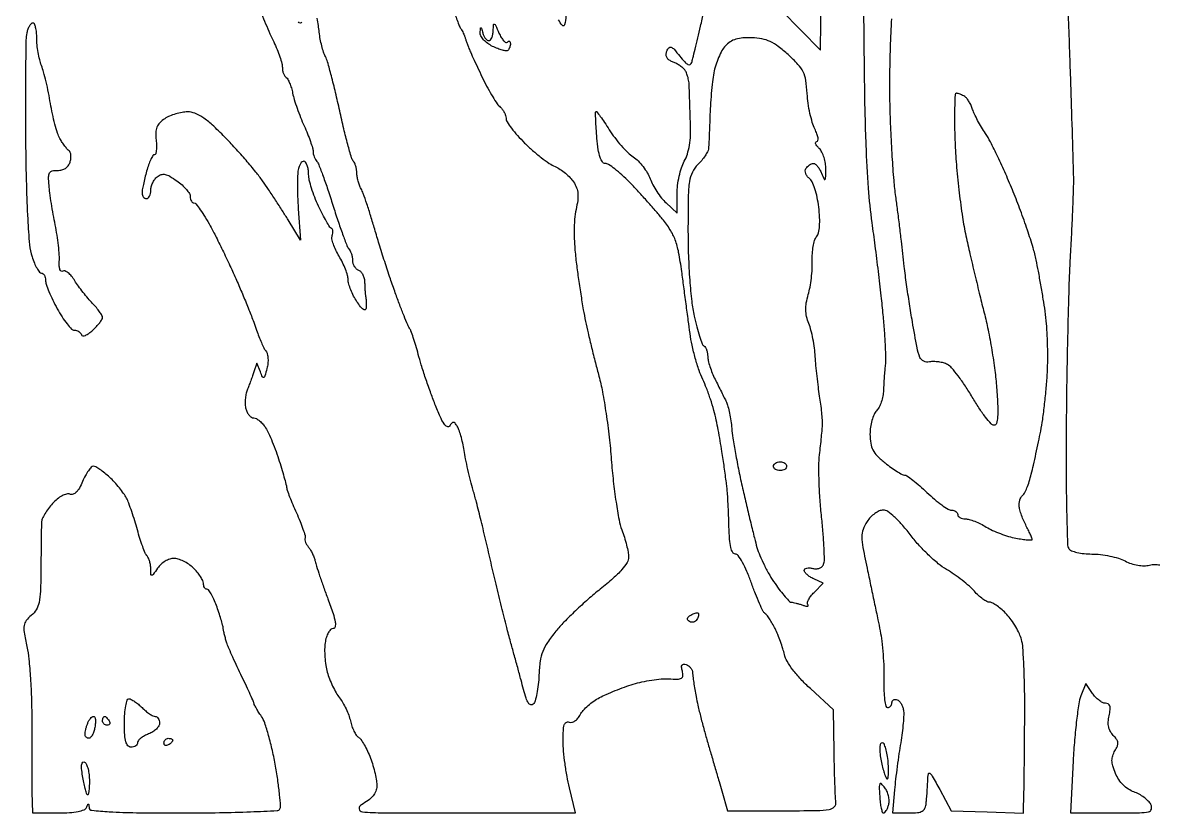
# Model space of a CAD drawing. Extents: x 0 to 102, y 0 to 135.
# Drawn here: x 10.98 to 32.89, y -0.01 to 15.23 of the extents above; entities that cross this region are included whole.
import ezdxf

# ---------------------------------------------------------------- set-up
doc = ezdxf.new("R2010")
doc.units = 0
doc.header["$MEASUREMENT"] = 0

msp = doc.modelspace()

# ---------------------------------------------------------------- linework, layer by layer
for points in [[(30.835569, 68.0607, 0.000004), (30.856286, 64.932268, 0.000002), (30.883525, 60.825814, 0.000002), (30.912326, 56.488502, 0.000002), (30.938318, 52.5789, -0.000116)], [(31.042661, 24.1956, 0.000001), (31.037549, 23.023692, 0.000001), (31.032419, 21.846099, 0.000001), (31.02793, 20.814404, 0.000005), (31.025166, 20.1771, 0.006013)], [(31.135245, 15.7779, -0.000428), (31.179294, 14.518622, -0.000603), (31.216257, 13.395617, -0.000348), (31.245647, 12.447913, -0.008363), (31.249253, 12.1824, -0.008083), (31.245127, 11.968802, -0.001653), (31.23048, 11.591348, -0.00174), (31.210479, 11.152733, -0.001633), (31.187029, 10.704908, 0.006202), (31.162487, 10.136896, 0.00193), (31.139507, 9.283283, 0.001929), (31.121189, 8.329228, 0.002126), (31.110948, 7.405508, 0.002819), (31.109929, 6.553639, 0.004378), (31.119628, 5.818852, 0.001423), (31.135363, 5.184582, 0.132921), (31.161639, 5.09715, 0.161244), (31.211301, 5.055758, 0.035541), (31.318582, 5.022097, 0.033084), (31.455422, 4.999053, 0.025179), (31.607294, 4.9914, -0.029707), (31.771688, 4.981624, -0.021931), (31.951601, 4.952101, -0.022311), (32.119712, 4.908974, -0.04541), (32.245913, 4.857616, 0.03894), (32.36524, 4.807248, 0.0381), (32.491803, 4.77555, 0.040272), (32.613261, 4.764743, 0.063622), (32.71696, 4.777124, -0.054653), (32.819791, 4.79127, -0.067054), (32.916111, 4.780983, -0.067513)], [(27.200566, 15.6933, 0.001929), (27.216775, 14.01547, 0.005905), (27.245586, 12.878247, 0.008584), (27.290991, 12.043014, 0.016675), (27.360883, 11.3787, -0.002669), (27.420254, 10.934382, -0.001924), (27.481938, 10.438054, -0.001943), (27.536945, 9.965621, -0.004213), (27.574742, 9.6021, -0.005573), (27.600601, 9.295083, -0.006455), (27.618185, 9.002233, -0.005814), (27.626978, 8.754204, -0.037555), (27.620564, 8.6292, 0.009393), (27.609751, 8.52905, 0.004573), (27.59952, 8.400837, 0.004534), (27.591302, 8.267183, 0.006533), (27.58665, 8.148793, -0.040387), (27.574598, 8.036528, -0.034677), (27.544394, 7.9216, -0.036175), (27.501913, 7.820741, -0.078772), (27.4527, 7.752986, 0.092511), (27.403907, 7.681803, 0.03543), (27.363078, 7.568395, 0.033585), (27.335163, 7.435871, 0.035131), (27.325802, 7.302793, 0.037543), (27.339155, 7.125238, 0.083425), (27.38125, 6.996736, 0.07626), (27.465765, 6.882095, 0.027469), (27.617382, 6.74685, 0.012698), (27.735052, 6.657755, 0.016487), (27.84746, 6.582541, 0.0142), (27.943843, 6.526284, 0.125638), (27.991177, 6.5142, -0.155208), (28.039613, 6.498793, -0.011466), (28.152703, 6.414795, -0.015074), (28.284696, 6.305428, -0.010834), (28.4256, 6.1758, 0.015722), (28.569248, 6.046217, 0.020182), (28.709595, 5.936805, 0.018447), (28.831606, 5.856007, 0.137871), (28.897803, 5.8374, -0.068769), (28.943668, 5.831062, -0.085065), (28.982551, 5.812549, -0.099895), (29.00855, 5.785061, -0.140527), (29.0178, 5.7528, 0.170382), (29.029137, 5.720497, 0.094024), (29.06129, 5.692958, 0.074666), (29.109216, 5.674276, 0.055183), (29.16585, 5.667884, -0.069507), (29.239972, 5.657368, -0.022365), (29.345469, 5.621887, -0.021821), (29.460724, 5.57141, -0.0228), (29.569418, 5.511744, 0.029884), (29.690034, 5.44774, 0.017003), (29.842566, 5.384306, 0.016935), (30.001058, 5.330683, 0.02674), (30.140468, 5.296727, 0.010487), (30.26147, 5.276644, 0.017898), (30.363313, 5.265632, 0.012492), (30.443596, 5.261862, 0.420658), (30.456, 5.273996, 0.101617), (30.451099, 5.297863, 0.005134), (30.418876, 5.37093, 0.00805), (30.378036, 5.457296, 0.005729), (30.329621, 5.55278, -0.02118), (30.281208, 5.656052, -0.019481), (30.240213, 5.765941, -0.019904), (30.211408, 5.866758, -0.058781), (30.202721, 5.938157, -0.046576), (30.207929, 5.996226, -0.046312), (30.223795, 6.052443, -0.050331), (30.247233, 6.098788, -0.112579), (30.275195, 6.126328, 0.142916), (30.308514, 6.163312, 0.01736), (30.353035, 6.264447, 0.019465), (30.398074, 6.391348, 0.0149), (30.437679, 6.533171, 0.004382), (30.478548, 6.704809, 0.002114), (30.528038, 6.925324, 0.002096), (30.577696, 7.15565, 0.003006), (30.619617, 7.3602, 0.014445), (30.657603, 7.585209, 0.006426), (30.695258, 7.883665, 0.006354), (30.727062, 8.200818, 0.008543), (30.747298, 8.48881, 0.013029), (30.755187, 8.780811, 0.009088), (30.749511, 9.110343, 0.009175), (30.732509, 9.426366, 0.018738), (30.705354, 9.67321, 0.00405), (30.668862, 9.906541, 0.002567), (30.622733, 10.177912, 0.002578), (30.574688, 10.44396, 0.004761), (30.532469, 10.6596, 0.023057), (30.472573, 10.895186, 0.00753), (30.363117, 11.236731, 0.007485), (30.229992, 11.612877, 0.008378), (30.09035, 11.9709, 0.006807), (29.943772, 12.315421, 0.007097), (29.789826, 12.651033, 0.006862), (29.648738, 12.937251, 0.030697), (29.55374, 13.098246, -0.014175), (29.476715, 13.219452, -0.012198), (29.402559, 13.350984, -0.012365), (29.34112, 13.473679, -0.03431), (29.306168, 13.563546, 0.032835), (29.27726, 13.638528, 0.029716), (29.237934, 13.711721, 0.030966), (29.194698, 13.773011, 0.078157), (29.154448, 13.809655, 0.027913), (29.113371, 13.833541, 0.024325), (29.067986, 13.853932, 0.025071), (29.025066, 13.868321, 0.063628), (28.992599, 13.873105, 0.407445), (28.966531, 13.848593, 0.004476), (28.957623, 13.582017, 0.010626), (28.956597, 13.261426, 0.00635), (28.968319, 12.88035, 0.010999), (28.996917, 12.444031, 0.007708), (29.047491, 11.954091, 0.007782), (29.110504, 11.486105, 0.016065), (29.177147, 11.123026, 0.003017), (29.25402, 10.778764, 0.001842), (29.34871, 10.373279, 0.001846), (29.445495, 9.972207, 0.003277), (29.528636, 9.642526, -0.013914), (29.603789, 9.315316, -0.00832), (29.675764, 8.922679, -0.008327), (29.734448, 8.529071, -0.014298), (29.76847, 8.19915, -0.006638), (29.790177, 7.843068, -0.028876), (29.788037, 7.63177, -0.052545), (29.766569, 7.508811, -0.334985), (29.719115, 7.473, -0.215897), (29.663772, 7.498065, -0.015208), (29.552934, 7.632401, -0.019327), (29.427552, 7.807737, -0.013238), (29.298461, 8.015641, 0.01383), (29.165205, 8.229686, 0.016359), (29.027235, 8.424087, 0.015318), (28.901456, 8.579447, 0.092311), (28.820776, 8.644091, 0.05428), (28.74565, 8.674354, 0.033247), (28.652109, 8.694098, 0.033057), (28.555712, 8.701386, 0.049604), (28.471744, 8.693829, -0.158587), (28.362509, 8.707629, -0.184664), (28.290399, 8.78269, -0.053325), (28.234351, 8.968077, -0.004337), (28.144163, 9.468329, -0.00393), (28.087425, 9.815853, -0.003174), (28.0318, 10.189902, -0.003208), (27.984866, 10.535802, -0.008253), (27.956685, 10.7865, 0.0041), (27.932055, 11.0233, 0.00212), (27.897581, 11.318951, 0.002107), (27.85957, 11.622603, 0.003195), (27.823717, 11.8863, -0.014975), (27.789368, 12.192864, -0.00473), (27.75614, 12.652459, -0.004718), (27.728754, 13.166014, -0.005223), (27.712155, 13.6629, -0.008234), (27.708795, 14.18127, -0.005911), (27.721425, 14.760321, -0.005971), (27.746556, 15.311386, -0.01279)], [(15.586268, 15.409469, 0.004606), (15.666788, 15.213669, 0.004613), (15.750382, 15.02059, 0.008065), (15.823656, 14.86247, -0.015229), (15.887101, 14.720253, -0.01596), (15.940713, 14.576622, -0.015809), (15.978993, 14.450058, -0.065618), (15.9894, 14.371102, 0.045282), (15.994855, 14.31099, 0.045579), (16.011041, 14.252979, 0.049625), (16.034806, 14.205296, 0.114419), (16.063073, 14.177253, -0.129934), (16.094781, 14.143812, -0.026878), (16.130118, 14.070026, -0.026569), (16.162881, 13.977338, -0.022316), (16.187857, 13.876163, 0.025252), (16.219272, 13.752042, 0.010053), (16.274279, 13.585207, 0.009919), (16.340945, 13.407246, 0.012299), (16.410285, 13.244544, -0.0105), (16.475875, 13.092161, -0.01239), (16.531276, 12.945281, -0.011303), (16.571964, 12.819688, -0.072802), (16.5816, 12.753861, 0.052895), (16.58688, 12.704092, 0.035858), (16.602817, 12.649301, 0.036103), (16.626158, 12.597994, 0.058316), (16.65383, 12.55887, -0.090356), (16.691774, 12.497242, -0.004689), (16.774699, 12.278447, -0.007308), (16.867512, 12.014627, -0.005234), (16.96387, 11.7171, 0.00506), (17.060113, 11.419572, 0.007072), (17.15258, 11.155753, 0.004505), (17.235072, 10.93677, 0.088207), (17.27234, 10.87533, -0.068995), (17.299446, 10.834265, -0.034907), (17.322244, 10.776495, -0.033858), (17.337804, 10.712465, -0.042701), (17.343, 10.651731, 0.074416), (17.351694, 10.593641, 0.064412), (17.37717, 10.537464, 0.066857), (17.414849, 10.491617, 0.09603), (17.459325, 10.463864, -0.124869), (17.503984, 10.432327, -0.063418), (17.54197, 10.374451, -0.056976), (17.568033, 10.300848, -0.054559), (17.57732, 10.222163, 0.008187), (17.579349, 10.140512, 0.007941), (17.584058, 10.058136, 0.007879), (17.59049, 9.985838, 0.028899), (17.597913, 9.9405, -0.031565), (17.604454, 9.899168, -0.013599), (17.608171, 9.843474, -0.013393), (17.608927, 9.783781, -0.017258), (17.606261, 9.729, -0.270326), (17.586933, 9.701415, -0.26848), (17.553297, 9.704553, -0.073279), (17.498794, 9.75676, -0.018916), (17.4276, 9.8559, -0.026846), (17.3632, 9.965493, -0.0244), (17.308633, 10.084849, -0.025181), (17.270448, 10.196453, -0.068645), (17.258641, 10.2789, 0.068136), (17.246652, 10.363226, 0.022479), (17.206926, 10.482213, 0.021913), (17.150462, 10.611769, 0.02317), (17.083815, 10.733429, -0.025955), (17.020359, 10.850812, -0.030944), (16.97348, 10.967565, -0.032336), (16.947092, 11.06867, -0.140172), (16.952479, 11.129813, 0.05186), (16.964438, 11.174271, 0.068969), (16.965334, 11.216064, 0.086088), (16.955598, 11.248927, 0.17302), (16.936397, 11.267484, -0.14782), (16.9053, 11.294716, -0.008455), (16.839027, 11.40499, -0.012316), (16.764542, 11.541462, -0.008692), (16.68735, 11.698213, -0.017329), (16.614488, 11.867915, -0.016915), (16.552915, 12.043615, -0.017079), (16.509418, 12.201343, -0.058801), (16.497, 12.30657, 0.033834), (16.491473, 12.388151, 0.038885), (16.474974, 12.46443, 0.042535), (16.450894, 12.525468, 0.140013), (16.422018, 12.557156, 0.228096), (16.389806, 12.560552, 0.120325), (16.355471, 12.537911, 0.078523), (16.323943, 12.490987, 0.044807), (16.300768, 12.426567, 0.053553), (16.285218, 12.322817, 0.009256), (16.280592, 12.123989, 0.009976), (16.284159, 11.889442, 0.008777), (16.297057, 11.644969), (16.339614, 11.0403), (16.101057, 11.431946, 0.005072), (15.991335, 11.608035, 0.003068), (15.858022, 11.81442, 0.003073), (15.723119, 12.017744, 0.005395), (15.6087, 12.184011, 0.017532), (15.478317, 12.356026, 0.007136), (15.289549, 12.581087, 0.007051), (15.079571, 12.81748, 0.008927), (14.87863, 13.02964, 0.01255), (14.635333, 13.265368, 0.03742), (14.453608, 13.40925, 0.056116), (14.302573, 13.488413, 0.092931), (14.161564, 13.51485, 0.044395), (14.054797, 13.505352, 0.027871), (13.932773, 13.47637, 0.027888), (13.814901, 13.434052, 0.04493), (13.720841, 13.383853, 0.050017), (13.622745, 13.304527, 0.101841), (13.568019, 13.222416, 0.091129), (13.546757, 13.119194, 0.034413), (13.553769, 12.971428, -0.021062), (13.561779, 12.863538, -0.035245), (13.55828, 12.772669, -0.040808), (13.545656, 12.707209, -0.336591), (13.522989, 12.69, 0.262621), (13.493464, 12.673344, 0.024348), (13.452165, 12.596808, 0.026368), (13.409624, 12.494312, 0.017452), (13.371248, 12.37275, 0.007651), (13.337485, 12.243536, 0.008467), (13.308886, 12.117628, 0.007956), (13.288037, 12.009516, 0.042559), (13.282672, 11.94975, 0.078567), (13.288874, 11.909353, 0.090962), (13.30719, 11.875064, 0.101279), (13.334573, 11.852144, 0.124397), (13.3668, 11.844, 0.181272), (13.399091, 11.856105, 0.091278), (13.426549, 11.89066, 0.071223), (13.445149, 11.942064, 0.05129), (13.4514, 12.002841, -0.066218), (13.460493, 12.071198, -0.044472), (13.487801, 12.145233, -0.044379), (13.527881, 12.213489, -0.064694), (13.575318, 12.264525, -0.092602), (13.650254, 12.306249, -0.133408), (13.725621, 12.310634, -0.082862), (13.818277, 12.274433, -0.020242), (13.956018, 12.184523, -0.028824), (14.054304, 12.105626, -0.033847), (14.13737, 12.019804, -0.036085), (14.196004, 11.939266, -0.140194), (14.2128, 11.880539, 0.056804), (14.218081, 11.834204, 0.076176), (14.233702, 11.794985, 0.095277), (14.25681, 11.768694, 0.16645), (14.283955, 11.7594, -0.230182), (14.322337, 11.740741, -0.012272), (14.405809, 11.628931, -0.017207), (14.500297, 11.485442, -0.011501), (14.598858, 11.31525, -0.008879), (14.711902, 11.100303, -0.004027), (14.852579, 10.815185, -0.003986), (14.996175, 10.512001, -0.005453), (15.120303, 10.2366, -0.004015), (15.233601, 9.971961, -0.003837), (15.344398, 9.701505, -0.003804), (15.438568, 9.461232, -0.013693), (15.493224, 9.306, 0.013462), (15.535777, 9.184965, 0.013378), (15.584866, 9.066138, 0.013338), (15.633275, 8.964677, 0.04974), (15.671472, 8.905249, -0.10898), (15.699058, 8.848657, -0.043216), (15.712058, 8.762675, -0.040139), (15.710426, 8.664021, -0.040085), (15.693053, 8.566849, -0.006414), (15.653454, 8.423691, -0.207587), (15.630923, 8.396504, -0.425059), (15.60724, 8.404734, -0.01537), (15.565787, 8.5023), (15.499961, 8.6715), (15.441698, 8.5023, -0.003839), (15.41421, 8.424421, -0.002102), (15.379393, 8.329389, -0.002095), (15.343223, 8.233174, -0.003341), (15.311411, 8.151265, 0.046072), (15.287207, 8.068668, 0.030518), (15.274196, 7.97064, 0.030701), (15.273262, 7.872983, 0.051033), (15.28586, 7.791715, 0.053199), (15.311606, 7.723744, 0.061311), (15.350203, 7.666204, 0.071025), (15.395146, 7.627128, 0.144458), (15.439637, 7.614, -0.130272), (15.489212, 7.600861, -0.044593), (15.550769, 7.558085, -0.040714), (15.613308, 7.496489, -0.036982), (15.667277, 7.42365, -0.033838), (15.723083, 7.320543, -0.010037), (15.794327, 7.155892, -0.010021), (15.867152, 6.967159, -0.010652), (15.930806, 6.779435, -0.00376), (15.98566, 6.600903, -0.005218), (16.031937, 6.440054, -0.003311), (16.068451, 6.304477, -0.064202), (16.074, 6.261439, 0.088541), (16.081493, 6.219455, 0.004948), (16.128807, 6.094944, 0.007497), (16.189104, 5.947429, 0.005412), (16.260576, 5.784704, -0.009911), (16.330563, 5.621384, -0.013703), (16.386369, 5.472048, -0.010242), (16.426451, 5.346808, -0.141776), (16.426808, 5.299745, 0.116863), (16.425338, 5.264296, 0.044643), (16.439101, 5.216519, 0.041126), (16.464002, 5.165219, 0.039674), (16.497227, 5.118027, -0.04068), (16.534501, 5.064855, -0.022608), (16.571428, 4.994763, -0.022417), (16.602603, 4.919958, -0.033516), (16.622372, 4.851982, 0.024083), (16.647345, 4.759655, 0.003444), (16.708846, 4.573579, 0.003908), (16.784891, 4.354373, 0.003327), (16.868472, 4.12425, -0.008136), (16.966972, 3.844702, -0.03776), (17.0088, 3.678828, -0.09071), (17.007934, 3.586673, -0.359508), (16.967397, 3.5532, 0.201411), (16.921133, 3.533776, 0.066239), (16.87592, 3.473492, 0.053353), (16.838235, 3.385493, 0.038088), (16.814636, 3.280878, 0.03535), (16.805181, 3.155142, 0.01956), (16.810529, 3.00119, 0.019421), (16.828218, 2.844871, 0.029479), (16.856782, 2.71116, 0.025973), (16.899446, 2.58299, 0.018298), (16.959985, 2.44365, 0.018524), (17.027904, 2.314297, 0.03651), (17.092799, 2.218109, -0.035704), (17.155747, 2.125133, -0.021323), (17.217578, 2.006689, -0.021287), (17.269348, 1.882835, -0.0343), (17.301462, 1.773131, 0.030585), (17.329968, 1.673001, 0.031638), (17.370221, 1.57826, 0.033361), (17.41549, 1.5013, 0.103915), (17.458637, 1.459854, -0.1029), (17.506115, 1.414429, -0.020925), (17.568357, 1.315281, -0.021239), (17.632088, 1.19174, -0.018509), (17.688336, 1.0575, -0.017899), (17.736794, 0.913194, -0.015725), (17.777155, 0.759451, -0.015997), (17.804772, 0.618362, -0.044907), (17.81196, 0.518066, -0.087625), (17.792332, 0.417634, -0.081424), (17.739259, 0.327116, -0.064467), (17.648096, 0.242316, -0.031788), (17.51352, 0.158516, 0.308998), (17.471908, 0.078202, 0.35569), (17.532576, 0.019847, 0.019838), (17.940755, 0.002354, 0.00079), (19.430539, 0), (21.642338, 0), (21.526083, 0.48645, -0.015224), (21.48132, 0.702665, -0.01039), (21.443092, 0.950708, -0.01048), (21.416194, 1.191645, -0.020725), (21.406814, 1.383801, -0.012171), (21.410285, 1.587904, -0.064687), (21.429193, 1.697695, -0.181716), (21.465901, 1.745068, -0.233735), (21.520019, 1.750105, 0.153606), (21.572578, 1.746865, 0.08575), (21.631809, 1.772914, 0.070292), (21.689483, 1.82409, 0.053369), (21.737138, 1.894042, -0.060216), (21.794878, 1.976359, -0.028003), (21.887515, 2.068523, -0.027249), (21.996856, 2.15557, -0.034133), (22.107369, 2.223271, -0.017352), (22.237536, 2.285619, -0.008197), (22.409415, 2.357399, -0.008112), (22.59196, 2.426733, -0.011346), (22.7574, 2.482307, -0.022349), (22.92549, 2.526427, -0.016185), (23.116, 2.561022, -0.016405), (23.299435, 2.58211, -0.033962), (23.443567, 2.584093, 0.014691), (23.615346, 2.579839, 0.12892), (23.688242, 2.599313, 0.262633), (23.715834, 2.64538, 0.070559), (23.705689, 2.733296, -0.035445), (23.691736, 2.807888, -0.163691), (23.700783, 2.850239, -0.258935), (23.72993, 2.867282, -0.086241), (23.780562, 2.859646, -0.082163), (23.826095, 2.83561, -0.066271), (23.865396, 2.796574, -0.066949), (23.892763, 2.749077, -0.087978), (23.903347, 2.70027, 0.022311), (23.908891, 2.633338, 0.004607), (23.924986, 2.516136, 0.004835), (23.946267, 2.380254, 0.004538), (23.970602, 2.2419, 0.011719), (24.005743, 2.074249, 0.004417), (24.062457, 1.841372, 0.004372), (24.128656, 1.588934, 0.00531), (24.195267, 1.3536, -0.000367), (24.265295, 1.115209, -0.000278), (24.341835, 0.853402, -0.000281), (24.413439, 0.607462, -0.000652), (24.46677, 0.423), (24.5763, 0.0423), (25.6338, 0.0423, 0.002665), (26.300406, 0.045852, 0.037866), (26.537572, 0.066384, 0.159747), (26.637783, 0.11841, 0.230839), (26.668775, 0.2115, -0.021853), (26.659327, 0.317805, -0.002301), (26.649264, 0.567084, -0.002844), (26.640328, 0.864261, -0.002277), (26.633984, 1.1844), (26.621717, 1.9881), (26.175529, 2.395648, -0.01944), (25.990812, 2.578032, -0.025293), (25.837268, 2.759476, -0.027927), (25.725379, 2.924477, -0.081139), (25.674661, 3.05215, 0.020852), (25.644738, 3.165593, 0.011467), (25.599223, 3.301783, 0.011414), (25.54663, 3.438071, 0.017907), (25.494634, 3.55237, 0.014029), (25.441538, 3.651723, 0.016566), (25.385656, 3.742466, 0.015553), (25.333998, 3.815408, 0.092741), (25.299666, 3.846664, -0.142877), (25.264214, 3.886009, -0.007784), (25.193372, 4.038865, -0.011594), (25.115142, 4.226383, -0.008169), (25.035578, 4.440546, 0.016809), (24.95299, 4.651605, 0.025023), (24.865554, 4.829587, 0.02248), (24.783452, 4.963011, 0.248487), (24.729855, 4.9914, -0.27145), (24.678125, 5.021718, -0.069951), (24.641625, 5.11558, -0.039768), (24.617332, 5.274483, -0.011805), (24.605383, 5.52015, 0.003257), (24.598515, 5.738094, 0.003267), (24.588812, 5.955708, 0.003192), (24.577897, 6.145414, 0.013026), (24.567531, 6.2604, 0.002676), (24.55479, 6.364911, 0.001044), (24.536111, 6.509177, 0.001034), (24.515245, 6.665246, 0.001284), (24.495167, 6.8103, 0.005856), (24.470729, 6.970022, 0.002844), (24.435954, 7.173551, 0.00282), (24.397346, 7.385054, 0.004064), (24.360613, 7.5717, 0.018299), (24.314741, 7.759929, 0.011468), (24.248056, 7.976596, 0.011509), (24.172481, 8.187205, 0.020539), (24.099366, 8.356068, -0.030657), (24.027422, 8.531897, -0.014528), (23.955485, 8.766071, -0.014338), (23.894193, 9.016192, -0.019682), (23.854489, 9.244368, 0.000068), (23.82112, 9.493674, 0.000033), (23.778373, 9.812552, 0.000033), (23.733802, 10.144701, 0.000047), (23.694308, 10.438665, 0.013142), (23.634862, 10.807195, 0.041982), (23.568447, 11.047054, 0.052562), (23.471932, 11.242314, 0.030812), (23.319076, 11.453865, 0.007181), (23.184647, 11.612928, 0.003875), (23.014775, 11.805141, 0.003859), (22.838658, 11.998314, 0.006063), (22.684079, 12.16125, 0.01542), (22.541724, 12.298941, 0.020192), (22.403024, 12.415182, 0.018155), (22.282417, 12.501439, 0.147184), (22.21807, 12.5208, -0.246582), (22.163125, 12.549651, -0.072245), (22.119456, 12.637899, -0.043028), (22.08497, 12.785663, -0.014215), (22.059408, 13.00725, -0.004503), (22.044805, 13.195507, -0.006991), (22.035944, 13.358157, -0.002692), (22.031071, 13.49709, -0.18666), (22.03871, 13.518728, -0.475021), (22.053903, 13.518354, -0.005525), (22.122955, 13.427183, -0.011552), (22.203634, 13.312743, -0.00672), (22.295386, 13.171939, 0.021743), (22.402185, 13.018336, 0.018002), (22.528572, 12.864275, 0.018376), (22.654878, 12.731327, 0.045659), (22.758888, 12.6467, -0.049835), (22.853381, 12.568498, -0.030644), (22.948552, 12.459681, -0.030543), (23.030295, 12.339233, -0.04709), (23.083998, 12.225482, 0.036977), (23.136362, 12.108506, 0.022281), (23.214453, 11.978045, 0.022253), (23.304137, 11.854633, 0.035936), (23.392117, 11.759196), (23.6034, 11.560706), (23.603921, 11.935003, -0.031295), (23.61429, 12.096891, -0.023069), (23.645161, 12.273904, -0.023477), (23.690136, 12.439147, -0.047232), (23.74358, 12.5631, 0.050568), (23.802408, 12.702077, 0.033471), (23.842367, 12.870868, 0.029727), (23.863085, 13.065389, 0.021872), (23.863721, 13.2822, -0.000965), (23.856079, 13.478672, -0.000843), (23.848827, 13.684244, -0.000847), (23.8429, 13.870082, -0.002519), (23.839696, 13.997459, 0.033213), (23.830804, 14.099986, 0.032349), (23.80839, 14.201362, 0.034081), (23.776881, 14.287576, 0.093732), (23.740184, 14.340593, 0.036914), (23.693483, 14.380299, 0.01956), (23.630384, 14.422704, 0.019362), (23.562119, 14.461238, 0.028314), (23.499076, 14.489281, -0.073595), (23.439576, 14.522474, -0.121556), (23.403889, 14.567235, -0.12325), (23.393403, 14.622988, -0.076912), (23.407521, 14.688302, -0.083324), (23.44522, 14.75225, -0.32329), (23.487291, 14.762836, -0.118746), (23.545064, 14.722003, -0.011504), (23.655849, 14.589441, 0.016317), (23.751313, 14.477419, 0.089291), (23.814174, 14.429205, 0.26473), (23.856698, 14.430967, 0.180516), (23.886875, 14.470286, 0.012942), (23.908384, 14.547538, 0.001416), (23.952699, 14.726425, 0.001731), (24.004122, 14.93975, 0.001398), (24.05792, 15.169223, 0.012318), (24.111886, 15.431601, 0.026229)], [(19.309098, 15.424656, 0.003127), (19.394672, 15.194333, 0.051024), (19.431504, 15.120725, -0.011271), (19.45748, 15.07772, -0.012196), (19.480788, 15.03469, -0.011761), (19.498959, 14.996932, -0.056154), (19.506311, 14.9742, 0.030251), (19.5131, 14.948792, 0.003756), (19.5316, 14.894623, 0.00442), (19.554647, 14.830584, 0.003646), (19.580322, 14.7627, 0.012616), (19.618923, 14.669881, 0.002756), (19.690274, 14.512165, 0.002869), (19.774886, 14.330608, 0.002749), (19.862778, 14.147416, 0.011036), (19.954095, 13.969809, 0.012784), (20.048993, 13.805043, 0.011864), (20.135813, 13.670139, 0.070743), (20.191912, 13.608307, -0.056625), (20.234807, 13.56362, -0.043428), (20.271074, 13.506412, -0.044526), (20.295836, 13.446038, -0.075197), (20.304, 13.392062, 0.143327), (20.323773, 13.3245, 0.019043), (20.409618, 13.201022, 0.020783), (20.525866, 13.059353, 0.016083), (20.66355, 12.914745, 0.015434), (20.81795, 12.7718, 0.014371), (20.984509, 12.635091, 0.014522), (21.139494, 12.522207, 0.04627), (21.251276, 12.459976, -0.041794), (21.347943, 12.407285, -0.0275), (21.449801, 12.33183, -0.027669), (21.541451, 12.24681, -0.046926), (21.606691, 12.165102, -0.052974), (21.664368, 12.052719, -0.069612), (21.690547, 11.940568, -0.056724), (21.687513, 11.808734, -0.02326), (21.654925, 11.6325, 0.039618), (21.626866, 11.44705, 0.018613), (21.618677, 11.204527, 0.016688), (21.629039, 10.923423, 0.012782), (21.658449, 10.6173, 0.004972), (21.69716, 10.324135, 0.003745), (21.74533, 10.002628, 0.003786), (21.795174, 9.701028, 0.00872), (21.838323, 9.4752, 0.005799), (21.887084, 9.254903, 0.002764), (21.954656, 8.972623, 0.002739), (22.028518, 8.678404, 0.00389), (22.097654, 8.4177, -0.021722), (22.165201, 8.120613, -0.008258), (22.234434, 7.701244, -0.00816), (22.294787, 7.242384, -0.00989), (22.335819, 6.8103, 0.008932), (22.374284, 6.396817, 0.009535), (22.426834, 5.99391, 0.009174), (22.484911, 5.64962, 0.043218), (22.538685, 5.4567, -0.01476), (22.587455, 5.313712, -0.013536), (22.62925, 5.163929, -0.013682), (22.659252, 5.028284, -0.042535), (22.669087, 4.935234, -0.142975), (22.640059, 4.827737, -0.043565), (22.539061, 4.690616, -0.03158), (22.371318, 4.52276, -0.012618), (22.122023, 4.313902, 0.012183), (21.8888, 4.118856, 0.009348), (21.643392, 3.894977, 0.009469), (21.421578, 3.676776, 0.022053), (21.266072, 3.503211, 0.022104), (21.10342, 3.285786, 0.057355), (21.01261, 3.112833, 0.058072), (20.96408, 2.925042, 0.023121), (20.93996, 2.659684, -0.016755), (20.925362, 2.472723, -0.020894), (20.898779, 2.300575, -0.019663), (20.865358, 2.160561, -0.128643), (20.82917, 2.09873, -0.261482), (20.782729, 2.085683, -0.188798), (20.737725, 2.117193, -0.067429), (20.692299, 2.210727, -0.01556), (20.642699, 2.379189, 0.002001), (20.594871, 2.559545, 0.000836), (20.529031, 2.802254, 0.000827), (20.457707, 3.061758, 0.001073), (20.39142, 3.2994, -0.005905), (20.316921, 3.576811, -0.00212), (20.217174, 3.973556, -0.002103), (20.111502, 4.409406, -0.002491), (20.015427, 4.8222, 0.002257), (19.921714, 5.225702, 0.002172), (19.823172, 5.633567, 0.002148), (19.733214, 5.992295, 0.007891), (19.671746, 6.2181, -0.008262), (19.6209, 6.405433, -0.005706), (19.569285, 6.619035, -0.005754), (19.524356, 6.825589, -0.011717), (19.494751, 6.988984, 0.0144), (19.468273, 7.13078, 0.014909), (19.433935, 7.269168, 0.014768), (19.397175, 7.386928, 0.060138), (19.364453, 7.454284, 0.032322), (19.32129, 7.512623, 0.212614), (19.289343, 7.528062, 0.224808), (19.257672, 7.514258, 0.036103), (19.216011, 7.458918, -0.392278), (19.16925, 7.446978, -0.121432), (19.110481, 7.500569, -0.043426), (19.033962, 7.639652, -0.010539), (18.932929, 7.881918, -0.007426), (18.844311, 8.117947, -0.005303), (18.751878, 8.38457, -0.005356), (18.669171, 8.640653, -0.011406), (18.61189, 8.8407, 0.007545), (18.565141, 9.008863, 0.009271), (18.516244, 9.164295, 0.007939), (18.470836, 9.29299, 0.064244), (18.441802, 9.3483, -0.053269), (18.409049, 9.40751, -0.003786), (18.337064, 9.582007, -0.005302), (18.254829, 9.792108, -0.003975), (18.168583, 10.0251, -0.005396), (18.073469, 10.29763, -0.003054), (17.963826, 10.629726, -0.003048), (17.857364, 10.965914, -0.005009), (17.771875, 11.2518, 0.005103), (17.695958, 11.505502, 0.006085), (17.619038, 11.743068, 0.00531), (17.549707, 11.941637, 0.038998), (17.508321, 12.033202, -0.036217), (17.477394, 12.100629, -0.023774), (17.451312, 12.182021, -0.02393), (17.433403, 12.264141, -0.041741), (17.4276, 12.333532, 0.039729), (17.422456, 12.398172, 0.032919), (17.407071, 12.465499, 0.034124), (17.384539, 12.525601, 0.072333), (17.357715, 12.56733, -0.108862), (17.323042, 12.630972, -0.004404), (17.251859, 12.885029, -0.007535), (17.174258, 13.189827, -0.005249), (17.095489, 13.536, 0.004895), (17.015695, 13.887828, 0.00626), (16.934986, 14.210175, 0.004935), (16.861457, 14.478223, 0.051866), (16.819192, 14.583664, -0.042901), (16.784529, 14.665848, -0.016083), (16.749797, 14.786083, -0.015795), (16.720175, 14.920147, -0.018491), (16.700851, 15.048964, 0.006232), (16.684463, 15.180039, 0.004973), (16.66363, 15.320947, 0.005029)], [(21.460605, 15.366372, -0.04466), (21.435434, 15.192219, -0.609902), (21.391215, 15.181274, -0.071937), (21.319272, 15.292413, 0.033875)], [(25.613186, 15.475089), (26.368973, 14.706978), (26.377105, 15.242439, -0.001329), (26.380985, 15.459848, -0.001464)], [(16.366997, 15.244948, -0.275009), (16.338513, 15.228, -0.274357), (16.300191, 15.25074, -0.008381)]]:
    msp.add_lwpolyline(points, format="xyb")
for points in [[(11.176371, 15.228, 0.199552), (11.144488, 15.214748, 0.058051), (11.110898, 15.172085, 0.048448), (11.080843, 15.110523, 0.035643), (11.059406, 15.03765, 0.049399), (11.043405, 14.900475, 0.001598), (11.035497, 14.344062, 0.00306), (11.032279, 13.686936, 0.00212), (11.03634, 12.9438, 0.003682), (11.050749, 12.099557, 0.007784), (11.076926, 11.445465, 0.007989), (11.112134, 10.954184, 0.058131), (11.159866, 10.72305, 0.020759), (11.20579, 10.601518, 0.030167), (11.256986, 10.498992, 0.030273), (11.306558, 10.423979, 0.235807), (11.342961, 10.4058, -0.1706), (11.372735, 10.395336, -0.094243), (11.398076, 10.365673, -0.074775), (11.415216, 10.321454, -0.05518), (11.421, 10.269199, 0.083418), (11.433923, 10.19228, 0.01385), (11.487078, 10.051318, 0.014865), (11.559824, 9.887549, 0.012671), (11.645945, 9.719299, 0.018515), (11.739863, 9.560994, 0.025832), (11.836069, 9.427407, 0.024321), (11.923406, 9.328713, 0.202123), (11.977295, 9.306, -0.076658), (12.02017, 9.299388, -0.06769), (12.061089, 9.280063, -0.070355), (12.093915, 9.251454, -0.09824), (12.113132, 9.217705, 0.314695), (12.139401, 9.198176, 0.103339), (12.189471, 9.207103, 0.060647), (12.25703, 9.24432, 0.031349), (12.331682, 9.305601, 0.018236), (12.404095, 9.378173, 0.023091), (12.465246, 9.45053, 0.022054), (12.509932, 9.514275, 0.142781), (12.5208, 9.551559, 0.136992), (12.510081, 9.589948, 0.018736), (12.46389, 9.660137, 0.020385), (12.40125, 9.740802, 0.015941), (12.327063, 9.823214, -0.015821), (12.242114, 9.917537, -0.009392), (12.14665, 10.034929, -0.009395), (12.055756, 10.155702, -0.015963), (11.984947, 10.260446, 0.033176), (11.922085, 10.34687, 0.05067), (11.855862, 10.411646, 0.065343), (11.796107, 10.447677, 0.246222), (11.753874, 10.444685, -0.293489), (11.723155, 10.445218, -0.160727), (11.699045, 10.476044, -0.073184), (11.68593, 10.541104, -0.029157), (11.686431, 10.632339, 0.033369), (11.686071, 10.755199, 0.010601), (11.669452, 10.937646, 0.01053), (11.642258, 11.140744, 0.011536), (11.607214, 11.3364, -0.006265), (11.569243, 11.536237, -0.005041), (11.533281, 11.751997, -0.005097), (11.504094, 11.952032, -0.01298), (11.488182, 12.0978, -0.018198), (11.480429, 12.26485, -0.132473), (11.500368, 12.341837, -0.216349), (11.551327, 12.378822, -0.059216), (11.652725, 12.387299, 0.069657), (11.734616, 12.395863, 0.084639), (11.805217, 12.42673, 0.088065), (11.85954, 12.478024, 0.082957), (11.89427, 12.545911, 0.045935), (11.908965, 12.613033, 0.05392), (11.910005, 12.678128, 0.062342), (11.89821, 12.731814, 0.151079), (11.874203, 12.764012, -0.060189), (11.839572, 12.796304, -0.016024), (11.792738, 12.855654, -0.016009), (11.743449, 12.927084, -0.015877), (11.698689, 13.001717, -0.04829), (11.653731, 13.104598, -0.01276), (11.602363, 13.276764, -0.012827), (11.553715, 13.476608, -0.01286), (11.515425, 13.678517, 0.009148), (11.477972, 13.884342, 0.008247), (11.431814, 14.095939, 0.008293), (11.384165, 14.284226, 0.025768), (11.343486, 14.408657, -0.03174), (11.308311, 14.520766, -0.017221), (11.278733, 14.662218, -0.017095), (11.258451, 14.808784, -0.025836), (11.2518, 14.937407, 0.024515), (11.246337, 15.048768, 0.039001), (11.229643, 15.142638, 0.04614), (11.20554, 15.20946, 0.290915)], [(20.167873, 15.035652, 0.028623), (20.211918, 14.949835, 0.053272), (20.258429, 14.887087, 0.084237), (20.300016, 14.854916, 0.330206), (20.330202, 14.859402, -0.081559), (20.352534, 14.875434, -0.224051), (20.371446, 14.875794, -0.214761), (20.384312, 14.861299, -0.075856), (20.3886, 14.8332, -0.048498), (20.385113, 14.797332, -0.037725), (20.374682, 14.759533, -0.038817), (20.359383, 14.725482, -0.071507), (20.341219, 14.701219, -0.232325), (20.308334, 14.689997, -0.031448), (20.234695, 14.704204, -0.030926), (20.143844, 14.733836, -0.02141), (20.045119, 14.777915, -0.043567), (19.950304, 14.836023, -0.050538), (19.872029, 14.907193, -0.057692), (19.820152, 14.980376, -0.143594), (19.806214, 15.043846, -0.003641), (19.812877, 15.130941, -0.426991), (19.82084, 15.137381, -0.302914), (19.830214, 15.129238, -0.002903), (19.854717, 15.03765, 0.046657), (19.87532, 14.981008, 0.05682), (19.90507, 14.93309, 0.067019), (19.938955, 14.900376, 0.159836), (19.971803, 14.8896, 0.216911), (20.00233, 14.903497, 0.073944), (20.029189, 14.945515, 0.057176), (20.048698, 15.007067, 0.039174), (20.057071, 15.07995, -0.008865), (20.06329, 15.195413, -0.507834), (20.078823, 15.20514, -0.192152), (20.100787, 15.184265, -0.003541)], [(25.048566, 14.944862, 0.027712), (24.873825, 14.941574, 0.056086), (24.738787, 14.916124, 0.067636), (24.629845, 14.865712, 0.06316), (24.535458, 14.787076, 0.060552), (24.469931, 14.697027, 0.026226), (24.404604, 14.563727, 0.025483), (24.349183, 14.412967, 0.030793), (24.313381, 14.266514, 0.015348), (24.288164, 14.096791, 0.006705), (24.264668, 13.87035, 0.006628), (24.246116, 13.629037, 0.008797), (24.236019, 13.4091, -0.001814), (24.229567, 13.206988, -0.002271), (24.22205, 13.019543, -0.001827), (24.214453, 12.862315, -0.017666), (24.208629, 12.79575, -0.095874), (24.19141, 12.742682, -0.024238), (24.143512, 12.665149, -0.023827), (24.079068, 12.580288, -0.022067), (24.00525, 12.49965, 0.082097), (23.898751, 12.350968, 0.077973), (23.843371, 12.173271, 0.032992), (23.81979, 11.881056, 0.003641), (23.8149, 11.2095, 0.008939), (23.823311, 10.739119, 0.009091), (23.848532, 10.271979, 0.009402), (23.886031, 9.860689, 0.027146), (23.932736, 9.578474, 0.010442), (23.983153, 9.371706, 0.014775), (24.037258, 9.19013, 0.01082), (24.089297, 9.043384, 0.165177), (24.123086, 9.002431, -0.120672), (24.150929, 8.974118, -0.048153), (24.174299, 8.924557, -0.044), (24.190236, 8.86378, -0.042151), (24.1956, 8.800263, 0.058924), (24.204992, 8.720844, 0.018925), (24.237082, 8.606353, 0.018584), (24.28276, 8.480544, 0.019775), (24.336814, 8.361106, -0.000493), (24.396522, 8.241661, -0.000422), (24.459154, 8.115789, -0.000425), (24.51586, 8.001339, -0.00122), (24.554988, 7.921711, -0.047887), (24.58646, 7.837739, -0.015231), (24.617266, 7.707598, -0.015048), (24.642944, 7.559673, -0.016216), (24.658925, 7.414111, 0.020226), (24.680909, 7.227662, 0.005301), (24.731379, 6.930829, 0.005376), (24.796121, 6.59377, 0.005483), (24.867695, 6.2604, 0.002072), (24.944359, 5.927882, 0.002024), (25.024371, 5.593382, 0.001993), (25.096985, 5.300235, 0.007601), (25.145775, 5.1183, 0.031046), (25.200601, 4.962954, 0.015524), (25.287952, 4.773687, 0.01535), (25.390833, 4.582714, 0.02186), (25.494572, 4.42035, 0.011004), (25.59592, 4.282589, 0.016128), (25.691514, 4.166418, 0.011484), (25.774712, 4.075984, 0.203772), (25.810422, 4.0608, -0.050669), (25.844604, 4.057327, -0.011914), (25.900678, 4.044415, -0.012152), (25.964755, 4.026373, -0.011685), (26.028731, 4.005021, 0.021876), (26.08499, 3.98751, 0.08254), (26.12161, 3.984083, 0.352017), (26.132651, 3.994334, 0.222842), (26.1273, 4.012071, -0.244174), (26.117896, 4.048511, -0.060107), (26.139574, 4.10855, -0.047921), (26.18445, 4.179759, -0.031835), (26.248282, 4.252282), (26.425664, 4.429664), (26.241232, 4.51196, -0.034321), (26.170641, 4.54946, -0.042374), (26.110977, 4.594034, -0.047712), (26.069341, 4.638806, -0.164913), (26.0568, 4.675795, -0.224085), (26.069826, 4.703401, -0.1147), (26.104898, 4.720804, -0.076904), (26.157817, 4.724978, -0.045277), (26.220536, 4.714516, 0.066802), (26.289824, 4.705995, 0.088874), (26.352036, 4.717851, 0.100213), (26.400816, 4.748798, 0.110262), (26.431727, 4.795361, 0.095841), (26.446553, 4.879067, 0.007058), (26.439553, 5.113072, 0.009618), (26.421766, 5.393872, 0.007139), (26.391731, 5.703275, -0.010462), (26.361846, 6.03398, -0.009282), (26.344354, 6.379113, -0.00936), (26.340198, 6.690364, -0.028014), (26.353248, 6.902713, 0.002779), (26.372493, 7.074077, 0.00278), (26.389831, 7.245641, 0.002717), (26.40332, 7.395569, 0.011013), (26.409026, 7.4871, 0.027286), (26.40774, 7.576901, 0.00742), (26.395864, 7.718428, 0.007484), (26.377574, 7.878837, 0.007716), (26.354653, 8.037, -0.007831), (26.329574, 8.210323, -0.004642), (26.304833, 8.4177, -0.004644), (26.283986, 8.625101, -0.007967), (26.270973, 8.7984, 0.019292), (26.254883, 8.962735, 0.014528), (26.22502, 9.141823, 0.014744), (26.187026, 9.308769, 0.032531), (26.146125, 9.4329, -0.038476), (26.102825, 9.569757, -0.052336), (26.086699, 9.698164, -0.048953), (26.097208, 9.833541, -0.028551), (26.13474, 9.992129, 0.027437), (26.168662, 10.134055, 0.015381), (26.195002, 10.309529, 0.015311), (26.210764, 10.488972, 0.024044), (26.212144, 10.64374, -0.026273), (26.214029, 10.784764, -0.027735), (26.230798, 10.922252, -0.028798), (26.258498, 11.038256, -0.100523), (26.294695, 11.105736, 0.117696), (26.332846, 11.183047, 0.037764), (26.351929, 11.310513, 0.030763), (26.353862, 11.47707, 0.016784), (26.336817, 11.680824, 0.022583), (26.306878, 11.863802, 0.02692), (26.261734, 12.032706, 0.027429), (26.209126, 12.168406, 0.128313), (26.156887, 12.233016, -0.070406), (26.113275, 12.275835, -0.080562), (26.085633, 12.327259, -0.091519), (26.077805, 12.379086, -0.13098), (26.091168, 12.423366, -0.055068), (26.120309, 12.460636, -0.049441), (26.157882, 12.492179, -0.052494), (26.197796, 12.513709, -0.097756), (26.233719, 12.5208, -0.17092), (26.270633, 12.507801, -0.049601), (26.314342, 12.464885, -0.043603), (26.357221, 12.403308, -0.034746), (26.392564, 12.33045, 0.007346), (26.440655, 12.215706, 0.521868), (26.457896, 12.21226, 0.195793), (26.469973, 12.239349, 0.003185), (26.474438, 12.409007, 0.044342), (26.466684, 12.521719, 0.037544), (26.439173, 12.637975, 0.039178), (26.397476, 12.740657, 0.080511), (26.346857, 12.810857, -0.030026), (26.30152, 12.861993, -0.078568), (26.277688, 12.904748, -0.199222), (26.278801, 12.931503, -0.291865), (26.298073, 12.9438, 0.352485), (26.321261, 12.962466, 0.091604), (26.322934, 13.013855, 0.052689), (26.30263, 13.091609, 0.025513), (26.261442, 13.185928, -0.044893), (26.213172, 13.309276, -0.017737), (26.168443, 13.486058, -0.017386), (26.133352, 13.681585, -0.020831), (26.114468, 13.867637, 0.023759), (26.087051, 14.122876, 0.075575), (26.035611, 14.286054, 0.072938), (25.936952, 14.429689, 0.021113), (25.745441, 14.619559, 0.02248), (25.556755, 14.776538, 0.053108), (25.400319, 14.870918, 0.061047), (25.241514, 14.922629, 0.039084)], [(12.342924, 6.6834, 0.209078), (12.302751, 6.665833, 0.032918), (12.24719, 6.597203, 0.031833), (12.18889, 6.502347, 0.022921), (12.135761, 6.389964, -0.026997), (12.074038, 6.26211, -0.070682), (12.012892, 6.180814, -0.115111), (11.951565, 6.142741, -0.174947), (11.889486, 6.143984, 0.159134), (11.826369, 6.147192, 0.056707), (11.741441, 6.113455, 0.047786), (11.647766, 6.051151, 0.035256), (11.556831, 5.965942, 0.027092), (11.476449, 5.869189, 0.027706), (11.407646, 5.765009, 0.028812), (11.358434, 5.668288, 0.094006), (11.342433, 5.598572, 0.005903), (11.340036, 5.507528, 0.000521), (11.336933, 5.277413, 0.000682), (11.333892, 5.002925, 0.000531), (11.33131, 4.704488, -0.00682), (11.322182, 4.274652, -0.04226), (11.295921, 4.055647, -0.084404), (11.241914, 3.917315, -0.087601), (11.145742, 3.806636, 0.054679), (11.047606, 3.707611, 0.134133), (11.007555, 3.614178, 0.076612), (11.009492, 3.481845, 0.010095), (11.062042, 3.205248, -0.027593), (11.098918, 2.965742, -0.008265), (11.128828, 2.597587, -0.008259), (11.148774, 2.182507, -0.00886), (11.154368, 1.7766, 0.000906), (11.153513, 1.374651, 0.000897), (11.154109, 0.971446, 0.000879), (11.155884, 0.618649, 0.003485), (11.158868, 0.40185), (11.1672, 0), (11.66775, 0, 0.015029), (11.884881, 0.006528, 0.033051), (12.049571, 0.027421, 0.042271), (12.16416, 0.05997, 0.209491), (12.210971, 0.10575, -0.009076), (12.234682, 0.16157, -0.295955), (12.246444, 0.1692, -0.382689), (12.255558, 0.161027, -0.011437), (12.260321, 0.10575, 0.365935), (12.313897, 0.049906, 0.011626), (12.650849, 0.022461, 0.011952), (13.17309, 0.004636, 0.002554), (14.080907, 0, 0.003914), (14.779655, 0.00547, 0.006273), (15.375751, 0.022284, 0.001843), (15.889567, 0.045128, 0.247131), (15.941699, 0.075861, 0.158655), (15.955637, 0.133094, 0.00634), (15.936444, 0.349448, 0.010616), (15.904614, 0.608214, 0.007257), (15.857973, 0.900696, 0.012304), (15.797566, 1.202948, 0.013608), (15.724095, 1.491792, 0.013057), (15.648494, 1.734125, 0.065555), (15.58563, 1.861186, -0.007361), (15.531053, 1.945285, -0.009945), (15.484363, 2.022993, -0.007288), (15.447787, 2.088914, -0.099894), (15.439921, 2.115, 0.081009), (15.432164, 2.144708, 0.001766), (15.370953, 2.281556, 0.003989), (15.297315, 2.441231, 0.002678), (15.210721, 2.6226, -0.003477), (15.120119, 2.813149, -0.003707), (15.034122, 3.000921, -0.003526), (14.962503, 3.163472, -0.017197), (14.925803, 3.2571, -0.012683), (14.901767, 3.331163, -0.009487), (14.878923, 3.413874, -0.009605), (14.860373, 3.492641, -0.021535), (14.850039, 3.5532, 0.033217), (14.836646, 3.621964, 0.007606), (14.804593, 3.736015, 0.007832), (14.763507, 3.866584, 0.007562), (14.71789, 3.99735, 0.017586), (14.668505, 4.118897, 0.025938), (14.616049, 4.221408, 0.023882), (14.566781, 4.297838, 0.242189), (14.534205, 4.3146, -0.162623), (14.508417, 4.323215, -0.096165), (14.486459, 4.347545, -0.077475), (14.471624, 4.383859, -0.058363), (14.4666, 4.426753, 0.114721), (14.453725, 4.482131, 0.031854), (14.409083, 4.559996, 0.030382), (14.345738, 4.644192, 0.027721), (14.270797, 4.722853, 0.04033), (14.182589, 4.793251, 0.034481), (14.079607, 4.852766, 0.035943), (13.977897, 4.893772, 0.078003), (13.894895, 4.9068, 0.086555), (13.81631, 4.893094, 0.049362), (13.729013, 4.851568, 0.047374), (13.646814, 4.790709, 0.057008), (13.583097, 4.718776, -0.004411), (13.495576, 4.596139, -0.206451), (13.46977, 4.580847, -0.439221), (13.45372, 4.594364, -0.01079), (13.4514, 4.701856, 0.037169), (13.446084, 4.773262, 0.03269), (13.430212, 4.846307, 0.034129), (13.406978, 4.910445, 0.079069), (13.379272, 4.95333, -0.083655), (13.34498, 5.007487, -0.011039), (13.294973, 5.134348, -0.012555), (13.242346, 5.288848, -0.010227), (13.193581, 5.4567, 0.009148), (13.14288, 5.632634, 0.008434), (13.084462, 5.811463, 0.008456), (13.027028, 5.969036, 0.027525), (12.981581, 6.070404, 0.035709), (12.927883, 6.158403, 0.015672), (12.845135, 6.267112, 0.015417), (12.749757, 6.377452, 0.019943), (12.655313, 6.472254, 0.017044), (12.561886, 6.553099, 0.02122), (12.469569, 6.621376, 0.020059), (12.388886, 6.671317, 0.12925)], [(25.5915, 6.768, -0.064853), (25.640014, 6.761681, -0.082425), (25.681123, 6.743149, -0.098894), (25.708623, 6.715663, -0.148195), (25.7184, 6.6834, -0.148195), (25.708623, 6.651137, -0.098894), (25.681123, 6.623651, -0.082425), (25.640014, 6.605119, -0.064853), (25.5915, 6.5988, -0.064853), (25.542986, 6.605119, -0.082425), (25.501877, 6.623651, -0.098894), (25.474377, 6.651137, -0.148195), (25.4646, 6.6834, -0.148195), (25.474377, 6.715663, -0.098894), (25.501877, 6.743149, -0.082425), (25.542986, 6.761681, -0.064853)], [(27.57881, 5.8374, 0.106285), (27.50537, 5.82161, 0.04906), (27.420215, 5.772674, 0.045532), (27.337342, 5.701351, 0.047316), (27.269926, 5.617057, 0.057337), (27.193699, 5.465302, 0.090837), (27.169184, 5.322288, 0.044291), (27.189748, 5.117209, 0.00517), (27.28079, 4.665307, -0.000471), (27.346499, 4.354275, -0.000396), (27.415572, 4.024494, -0.000399), (27.47818, 3.723195, -0.001102), (27.521629, 3.5109, -0.020626), (27.553547, 3.311125, -0.010367), (27.578148, 3.056836, -0.010276), (27.592747, 2.792455, -0.014989), (27.593828, 2.55915, 0.013937), (27.594356, 2.350304, 0.025676), (27.608224, 2.181018, 0.024939), (27.631204, 2.056813, 0.347555), (27.664612, 2.0304, 0.108058), (27.696732, 2.037424, 0.09964), (27.72407, 2.057322, 0.095587), (27.742401, 2.087061, 0.090696), (27.7488, 2.12205, -0.117479), (27.756504, 2.154386, -0.141874), (27.777693, 2.177147, -0.128398), (27.80961, 2.186459, -0.087786), (27.847158, 2.180914, -0.116466), (27.886756, 2.156438, -0.055576), (27.924344, 2.109403, -0.050756), (27.954448, 2.048912, -0.050548), (27.971799, 1.983514, -0.050375), (27.977117, 1.891397, -0.010653), (27.966761, 1.730573, -0.011053), (27.946565, 1.543811, -0.010291), (27.917738, 1.3536, 0.006357), (27.884161, 1.143228, 0.003899), (27.84968, 0.894513, 0.003908), (27.819391, 0.647779, 0.006954), (27.798872, 0.44415), (27.76035, 0), (28.074847, 0, 0.021545), (28.244503, 0.007314, 0.107896), (28.334816, 0.035363, 0.166144), (28.384857, 0.091796, 0.071698), (28.410337, 0.19035, 0.006821), (28.419024, 0.280376, 0.00333), (28.427773, 0.395412, 0.003302), (28.435285, 0.51519, 0.004776), (28.440213, 0.621133, -0.025513), (28.451821, 0.752783, -0.568063), (28.480627, 0.764915, -0.107454), (28.52799, 0.711145, -0.003341), (28.670055, 0.451933), (28.891015, 0.0423), (29.589064, 0.017726), (30.287112, -0.006848), (30.296573, 0.398426, 0.002855), (30.300563, 0.624696, 0.000601), (30.304802, 1.020143, 0.00063), (30.30859, 1.478827, 0.000597), (30.3113, 1.9458, 0.005533), (30.308358, 2.401701, 0.006806), (30.295114, 2.826962, 0.005731), (30.275066, 3.183273, 0.048351), (30.248801, 3.3417, 0.043995), (30.207349, 3.455663, 0.023113), (30.137272, 3.589287, 0.022809), (30.052249, 3.720534, 0.032406), (29.964289, 3.82815, 0.023558), (29.873118, 3.917207, 0.027547), (29.778421, 3.992459, 0.028188), (29.692748, 4.046176, 0.126589), (29.635913, 4.0608, -0.123957), (29.580721, 4.074696, -0.032361), (29.502583, 4.123468, -0.030846), (29.417999, 4.192484, -0.027267), (29.338785, 4.274139, 0.033304), (29.243084, 4.370438, 0.01468), (29.104836, 4.485138, 0.014453), (28.950607, 4.59861, 0.018831), (28.802846, 4.692852, -0.040532), (28.643444, 4.804524, -0.01788), (28.451199, 4.975838, -0.017559), (28.259265, 5.17297, -0.02256), (28.097861, 5.367812, 0.017429), (27.94066, 5.561593, 0.029754), (27.794755, 5.710296, 0.034264), (27.668405, 5.809763, 0.150727)], [(24.011271, 3.850329, -0.18664), (24.019581, 3.831538, -0.060887), (24.017291, 3.800768, -0.050865), (24.006037, 3.764072, -0.038613), (23.986726, 3.726649, -0.094768), (23.958427, 3.695814, -0.096839), (23.920953, 3.677887, -0.098884), (23.88015, 3.6756, -0.103479), (23.842322, 3.689295, -0.099167), (23.812573, 3.71708, -0.207337), (23.806005, 3.747452, -0.154764), (23.823756, 3.779713, -0.051827), (23.866868, 3.812975, -0.031442), (23.912228, 3.837211, -0.043708), (23.955623, 3.852585, -0.051196), (23.991358, 3.858016, -0.211554)], [(31.616528, 2.30535), (31.487419, 2.4957), (31.393533, 2.254448, 0.055605), (31.353927, 2.105585, 0.007719), (31.311327, 1.788375, 0.00876), (31.273124, 1.409682, 0.007326), (31.245522, 1.006598), (31.191398, 0), (32.011076, 0, 0.003161), (32.52718, 0.003263, 0.050645), (32.700427, 0.023073, 0.278363), (32.754532, 0.074294, 0.192627), (32.744962, 0.160301, 0.073745), (32.694847, 0.227805, 0.03585), (32.613444, 0.29824, 0.034574), (32.516444, 0.360756, 0.042011), (32.417712, 0.404776, -0.061908), (32.309697, 0.458169, -0.0516), (32.210544, 0.539316, -0.049584), (32.126501, 0.642663, -0.047776), (32.06324, 0.761785, -0.024127), (32.011427, 0.906211, -0.067636), (31.99422, 1.012064, -0.08644), (32.007633, 1.103048, -0.059927), (32.051878, 1.197389, 0.042357), (32.097667, 1.286735, 0.125086), (32.107222, 1.354523, 0.126277), (32.083227, 1.41826, 0.043556), (32.019441, 1.494245, -0.070055), (31.963188, 1.568935, -0.073918), (31.931009, 1.654928, -0.065714), (31.92306, 1.754999, -0.04108), (31.938799, 1.871666, 0.023869), (31.958905, 1.989877, 0.100414), (31.953223, 2.061279, 0.191826), (31.923092, 2.100213, 0.134078), (31.868941, 2.115, -0.116703), (31.812519, 2.128351, -0.045387), (31.743932, 2.170915, -0.041772), (31.675043, 2.232519, -0.040441)], [(13.0284, 2.1996, -0.120635), (13.07177, 2.188982, -0.026952), (13.137851, 2.149897, -0.026473), (13.211215, 2.095168, -0.022886), (13.2822, 2.0304, 0.022886), (13.353185, 1.965632, 0.026473), (13.426549, 1.910902, 0.026952), (13.49263, 1.871818, 0.120635), (13.536, 1.8612, -0.150487), (13.568263, 1.851265, -0.098531), (13.595749, 1.823308, -0.081635), (13.614286, 1.781524, -0.06375), (13.6206, 1.732206, -0.13645), (13.605232, 1.676942, -0.06206), (13.558472, 1.617483, -0.054776), (13.490001, 1.563128, -0.049595), (13.4091, 1.5228, 0.033464), (13.32814, 1.485648, 0.042913), (13.259728, 1.440543, 0.048871), (13.211925, 1.394528, 0.17856), (13.1976, 1.355694, -0.144811), (13.18782, 1.322634, -0.099378), (13.160323, 1.294466, -0.083591), (13.119209, 1.275484, -0.066536), (13.0707, 1.269, -0.211442), (13.010165, 1.295797, -0.118311), (12.970718, 1.3677, -0.054498), (12.949436, 1.501825, -0.01212), (12.9438, 1.7343, -0.017105), (12.949904, 1.912666, -0.027868), (12.968651, 2.062918, -0.026982), (12.995319, 2.174891, -0.332234)], [(12.34892, 1.8612, -0.310039), (12.370589, 1.846334, -0.064616), (12.382114, 1.799072, -0.047138), (12.383201, 1.730776, -0.027657), (12.372306, 1.6497, -0.032131), (12.351356, 1.568711, -0.045349), (12.321798, 1.500328, -0.054081), (12.288662, 1.452582, -0.21734), (12.257138, 1.4382, -0.103056), (12.228619, 1.444141, -0.098803), (12.204354, 1.461019, -0.096949), (12.188095, 1.48623, -0.095161), (12.1824, 1.515881, -0.04425), (12.185852, 1.554809, -0.015326), (12.197484, 1.610052, -0.015089), (12.214093, 1.670449, -0.016969), (12.233751, 1.727381, -0.038797), (12.258109, 1.778592, -0.047313), (12.288764, 1.821891, -0.054342), (12.320807, 1.851837, -0.162152)], [(12.558107, 1.8612, -0.151918), (12.575935, 1.855655, -0.038439), (12.599814, 1.836349, -0.035638), (12.624943, 1.808983, -0.029505), (12.6477, 1.7766, -0.082592), (12.660941, 1.744274, -0.161196), (12.658309, 1.716851, -0.182303), (12.640421, 1.698623, -0.108972), (12.610393, 1.692, -0.093332), (12.576193, 1.69844, -0.09642), (12.547118, 1.716851, -0.099167), (12.527658, 1.74432, -0.105053), (12.5208, 1.7766, -0.042167), (12.523536, 1.808989, -0.061769), (12.531759, 1.836349, -0.081139), (12.543841, 1.854901, -0.210953)], [(13.7898, 1.4382, -0.042167), (13.822189, 1.435464, -0.061769), (13.849549, 1.427241, -0.081139), (13.868101, 1.415159, -0.210953), (13.8744, 1.400893, -0.151918), (13.868855, 1.383065, -0.038439), (13.849549, 1.359186, -0.035638), (13.822183, 1.334057, -0.029505), (13.7898, 1.3113, -0.082592), (13.757474, 1.298059, -0.161196), (13.730051, 1.300691, -0.182303), (13.711823, 1.318579, -0.108972), (13.7052, 1.348607, -0.093332), (13.71164, 1.382807, -0.09642), (13.730051, 1.411882, -0.099167), (13.75752, 1.431342, -0.105053)], [(27.561666, 1.3536, 0.305357), (27.530137, 1.332365, 0.075095), (27.514791, 1.268391, 0.046842), (27.515599, 1.168601, 0.020009), (27.534468, 1.03635, 0.012948), (27.560976, 0.910518, 0.015963), (27.592433, 0.794809, 0.014415), (27.624413, 0.700272, 0.102914), (27.64993, 0.659583, 0.577092), (27.669618, 0.664427, 0.049344), (27.681499, 0.728225, 0.028236), (27.68464, 0.836244, 0.012994), (27.677128, 0.976833, 0.021228), (27.659452, 1.121218, 0.033288), (27.63085, 1.242925, 0.035704), (27.596663, 1.331398, 0.290446)], [(12.175733, 0.97702, -0.15735), (12.211006, 0.935573, -0.036445), (12.24019, 0.847529, -0.034142), (12.260296, 0.736386, -0.027684), (12.267, 0.615407, -0.012389), (12.264166, 0.501045, -0.025236), (12.255196, 0.411658, -0.034912), (12.242356, 0.354313, -0.567965), (12.226817, 0.350383, -0.125359), (12.20864, 0.380985, -0.009835), (12.183432, 0.473183, -0.012902), (12.158046, 0.58595, -0.009504), (12.13555, 0.711996, -0.01453), (12.117013, 0.855402, -0.062573), (12.119201, 0.941231, -0.205292), (12.140797, 0.976027, -0.299496)], [(27.613187, 0.482518, 0.025725), (27.545177, 0.561569, 0.493155), (27.517282, 0.558561, 0.14571), (27.504317, 0.509366, 0.005502), (27.512526, 0.31725, 0.016973), (27.523213, 0.195647, 0.027269), (27.541446, 0.093192, 0.025834), (27.563653, 0.016629, 0.319456), (27.587024, 0, 0.210069), (27.61205, 0.011, 0.048914), (27.640288, 0.048548, 0.042294), (27.666932, 0.101985, 0.030563), (27.687685, 0.165268, 0.074924), (27.695617, 0.239675, 0.046855), (27.683629, 0.326633, 0.045971), (27.655045, 0.412165, 0.061233)]]:
    msp.add_lwpolyline(points, format="xyb", close=True)

doc.saveas('drawing.dxf')
